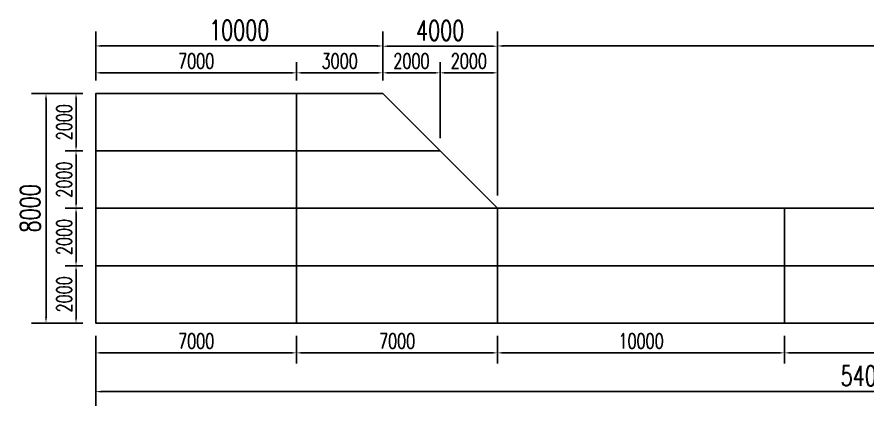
# Model space of a CAD drawing. Header units: millimetres. Extents: x -1825427 to -664413, y 1443096 to 1668257.
# Drawn here: x -1601250 to -1571605, y 1533637 to 1547197 of the extents above; entities that cross this region are included whole.
import ezdxf

# ---------------------------------------------------------------- set-up
doc = ezdxf.new("R2010")
doc.units = ezdxf.units.MM
doc.header["$LTSCALE"] = 10
doc.layers.get('DEFPOINTS').update_dxf_attribs({"linetype": 'CONTINUOUS'})
doc.layers.add('W-STEEL_FRAME钢架', color=3, linetype='CONTINUOUS')
doc.layers.add('景-通用-文字', color=7, linetype='CONTINUOUS')
doc.styles.add('STANDARD_T3', font='simplex.shx', dxfattribs={"width": 0.7, "bigfont": 'gbcbig.shx'})
doc.dimstyles.new('W&&150', dxfattribs={"dimtxt": 525, "dimasz": 150, "dimexe": 375, "dimexo": 450, "dimgap": 150, "dimtad": 1, "dimdec": 0, "dimzin": 0, "dimdsep": 46, "dimtxsty": 'STANDARD_T3', "dimcen": 0.09, "dimclrd": 1, "dimclre": 1, "dimclrt": 7, "dimazin": 2, "dimtfac": 1, "dimtdec": 0, "dimtix": 1, "dimtmove": 2, "dimatfit": 3, "dimfxl": 100, "dimtolj": 1, "dimtzin": 0, "dimarcsym": 0})
doc.dimstyles.new('W&&200', dxfattribs={"dimtxt": 700, "dimasz": 200, "dimexe": 500, "dimexo": 600, "dimgap": 200, "dimtad": 1, "dimdec": 0, "dimzin": 0, "dimdsep": 46, "dimtxsty": 'STANDARD_T3', "dimcen": 0.09, "dimclrd": 1, "dimclre": 1, "dimclrt": 7, "dimazin": 2, "dimtfac": 1, "dimtdec": 0, "dimtix": 1, "dimtmove": 2, "dimatfit": 3, "dimfxl": 100, "dimtolj": 1, "dimtzin": 0, "dimarcsym": 0})

# ---------------------------------------------------------------- blocks, each defined once
blk = doc.blocks.new('*D1107')
at = {"layer": 'DEFPOINTS', "color": 0, "transparency": 16777216}
for p in [(-1598509, 1544528, -3653403), (-1599194, 1542528), (-1598509, 1542528, -3653403)]:
    blk.add_point(p, dxfattribs=at)
at = {"layer": '景-通用-文字', "color": 1, "lineweight": -2, "transparency": 16777216}
for p, q in [((-1598959, 1544528), (-1599569, 1544528)), ((-1599194, 1544378), (-1599194, 1542678)), ((-1598959, 1542528), (-1599569, 1542528))]:
    blk.add_line(p, q, dxfattribs=at)
at = {"layer": '景-通用-文字', "color": 1, "transparency": 16777216}
for points in [[(-1599219, 1544378), (-1599169, 1544378), (-1599194, 1544528)], [(-1599219, 1542678), (-1599169, 1542678), (-1599194, 1542528)]]:
    blk.add_solid(points, dxfattribs=at)
at = {"layer": '景-通用-文字', "color": 7, "transparency": 16777216, "insert": (-1599607, 1543528), "char_height": 525, "attachment_point": 5, "rotation": 90, "style": 'STANDARD_T3'}
blk.add_mtext('\\A1;2000', dxfattribs=at)
blk = doc.blocks.new('*D1108')
at = {"layer": 'DEFPOINTS', "color": 0, "transparency": 16777216}
for p in [(-1598509, 1542528, -3653403), (-1599194, 1540528), (-1598509, 1540528, -3653403)]:
    blk.add_point(p, dxfattribs=at)
at = {"layer": '景-通用-文字', "color": 1, "lineweight": -2, "transparency": 16777216}
for p, q in [((-1598959, 1542528), (-1599569, 1542528)), ((-1599194, 1542378), (-1599194, 1540678)), ((-1598959, 1540528), (-1599569, 1540528))]:
    blk.add_line(p, q, dxfattribs=at)
at = {"layer": '景-通用-文字', "color": 1, "transparency": 16777216}
for points in [[(-1599219, 1542378), (-1599169, 1542378), (-1599194, 1542528)], [(-1599219, 1540678), (-1599169, 1540678), (-1599194, 1540528)]]:
    blk.add_solid(points, dxfattribs=at)
at = {"layer": '景-通用-文字', "color": 7, "transparency": 16777216, "insert": (-1599607, 1541528), "char_height": 525, "attachment_point": 5, "rotation": 90, "style": 'STANDARD_T3'}
blk.add_mtext('\\A1;2000', dxfattribs=at)
blk = doc.blocks.new('*D1109')
at = {"layer": 'DEFPOINTS', "color": 0, "transparency": 16777216}
for p in [(-1598509, 1540528, -3653403), (-1599194, 1538528), (-1598509, 1538528, -3653403)]:
    blk.add_point(p, dxfattribs=at)
at = {"layer": '景-通用-文字', "color": 1, "lineweight": -2, "transparency": 16777216}
for p, q in [((-1598959, 1540528), (-1599569, 1540528)), ((-1599194, 1540378), (-1599194, 1538678)), ((-1598959, 1538528), (-1599569, 1538528))]:
    blk.add_line(p, q, dxfattribs=at)
at = {"layer": '景-通用-文字', "color": 1, "transparency": 16777216}
for points in [[(-1599219, 1540378), (-1599169, 1540378), (-1599194, 1540528)], [(-1599219, 1538678), (-1599169, 1538678), (-1599194, 1538528)]]:
    blk.add_solid(points, dxfattribs=at)
at = {"layer": '景-通用-文字', "color": 7, "transparency": 16777216, "insert": (-1599607, 1539528), "char_height": 525, "attachment_point": 5, "rotation": 90, "style": 'STANDARD_T3'}
blk.add_mtext('\\A1;2000', dxfattribs=at)
blk = doc.blocks.new('*D1110')
at = {"layer": 'DEFPOINTS', "color": 0, "transparency": 16777216}
for p in [(-1598509, 1538528, -3653403), (-1599194, 1536528), (-1598509, 1536528, -3653403)]:
    blk.add_point(p, dxfattribs=at)
at = {"layer": '景-通用-文字', "color": 1, "lineweight": -2, "transparency": 16777216}
for p, q in [((-1598959, 1538528), (-1599569, 1538528)), ((-1599194, 1538378), (-1599194, 1536678)), ((-1598959, 1536528), (-1599569, 1536528))]:
    blk.add_line(p, q, dxfattribs=at)
at = {"layer": '景-通用-文字', "color": 1, "transparency": 16777216}
for points in [[(-1599219, 1538378), (-1599169, 1538378), (-1599194, 1538528)], [(-1599219, 1536678), (-1599169, 1536678), (-1599194, 1536528)]]:
    blk.add_solid(points, dxfattribs=at)
at = {"layer": '景-通用-文字', "color": 7, "transparency": 16777216, "insert": (-1599607, 1537528), "char_height": 525, "attachment_point": 5, "rotation": 90, "style": 'STANDARD_T3'}
blk.add_mtext('\\A1;2000', dxfattribs=at)
blk = doc.blocks.new('*D1111')
at = {"layer": 'DEFPOINTS', "color": 0, "transparency": 16777216}
for p in [(-1598509, 1536528, -3653403), (-1591509, 1536528, -3653403), (-1591509, 1535489)]:
    blk.add_point(p, dxfattribs=at)
at = {"layer": '景-通用-文字', "color": 1, "lineweight": -2, "transparency": 16777216}
for p, q in [((-1598509, 1536078), (-1598509, 1535114)), ((-1591509, 1536078), (-1591509, 1535114)), ((-1598359, 1535489), (-1591659, 1535489))]:
    blk.add_line(p, q, dxfattribs=at)
at = {"layer": '景-通用-文字', "color": 1, "transparency": 16777216}
for points in [[(-1598359, 1535514), (-1598359, 1535464), (-1598509, 1535489)], [(-1591659, 1535514), (-1591659, 1535464), (-1591509, 1535489)]]:
    blk.add_solid(points, dxfattribs=at)
at = {"layer": '景-通用-文字', "color": 7, "transparency": 16777216, "insert": (-1595009, 1535902), "char_height": 525, "attachment_point": 5, "style": 'STANDARD_T3'}
blk.add_mtext('\\A1;7000', dxfattribs=at)
blk = doc.blocks.new('*D1112')
at = {"layer": 'DEFPOINTS', "color": 0, "transparency": 16777216}
for p in [(-1591509, 1536528, -3653403), (-1584509, 1536528, -3653403), (-1584509, 1535489)]:
    blk.add_point(p, dxfattribs=at)
at = {"layer": '景-通用-文字', "color": 1, "lineweight": -2, "transparency": 16777216}
for p, q in [((-1591509, 1536078), (-1591509, 1535114)), ((-1584509, 1536078), (-1584509, 1535114)), ((-1591359, 1535489), (-1584659, 1535489))]:
    blk.add_line(p, q, dxfattribs=at)
at = {"layer": '景-通用-文字', "color": 1, "transparency": 16777216}
for points in [[(-1591359, 1535514), (-1591359, 1535464), (-1591509, 1535489)], [(-1584659, 1535514), (-1584659, 1535464), (-1584509, 1535489)]]:
    blk.add_solid(points, dxfattribs=at)
at = {"layer": '景-通用-文字', "color": 7, "transparency": 16777216, "insert": (-1588009, 1535902), "char_height": 525, "attachment_point": 5, "style": 'STANDARD_T3'}
blk.add_mtext('\\A1;7000', dxfattribs=at)
blk = doc.blocks.new('*D1113')
at = {"layer": 'DEFPOINTS', "color": 0, "transparency": 16777216}
for p in [(-1584509, 1536528, -3653403), (-1574509, 1536528, -3653403), (-1574509, 1535489)]:
    blk.add_point(p, dxfattribs=at)
at = {"layer": '景-通用-文字', "color": 1, "lineweight": -2, "transparency": 16777216}
for p, q in [((-1584509, 1536078), (-1584509, 1535114)), ((-1574509, 1536078), (-1574509, 1535114)), ((-1584359, 1535489), (-1574659, 1535489))]:
    blk.add_line(p, q, dxfattribs=at)
at = {"layer": '景-通用-文字', "color": 1, "transparency": 16777216}
for points in [[(-1584359, 1535514), (-1584359, 1535464), (-1584509, 1535489)], [(-1574659, 1535514), (-1574659, 1535464), (-1574509, 1535489)]]:
    blk.add_solid(points, dxfattribs=at)
at = {"layer": '景-通用-文字', "color": 7, "transparency": 16777216, "insert": (-1579509, 1535902), "char_height": 525, "attachment_point": 5, "style": 'STANDARD_T3'}
blk.add_mtext('\\A1;10000', dxfattribs=at)
blk = doc.blocks.new('*D1114')
at = {"layer": 'DEFPOINTS', "color": 0, "transparency": 16777216}
for p in [(-1574509, 1536528, -3653403), (-1564509, 1536528, -3653403), (-1564509, 1535489)]:
    blk.add_point(p, dxfattribs=at)
at = {"layer": '景-通用-文字', "color": 1, "lineweight": -2, "transparency": 16777216}
for p, q in [((-1574509, 1536078), (-1574509, 1535114)), ((-1564509, 1536078), (-1564509, 1535114)), ((-1574359, 1535489), (-1564659, 1535489))]:
    blk.add_line(p, q, dxfattribs=at)
at = {"layer": '景-通用-文字', "color": 1, "transparency": 16777216}
for points in [[(-1574359, 1535514), (-1574359, 1535464), (-1574509, 1535489)], [(-1564659, 1535514), (-1564659, 1535464), (-1564509, 1535489)]]:
    blk.add_solid(points, dxfattribs=at)
at = {"layer": '景-通用-文字', "color": 7, "transparency": 16777216, "insert": (-1569509, 1535902), "char_height": 525, "attachment_point": 5, "style": 'STANDARD_T3'}
blk.add_mtext('\\A1;10000', dxfattribs=at)
blk = doc.blocks.new('*D1119')
at = {"layer": 'DEFPOINTS', "color": 0, "transparency": 16777216}
for p in [(-1591509, 1545251), (-1598509, 1544528, -3653403), (-1591509, 1544528, -3653403)]:
    blk.add_point(p, dxfattribs=at)
at = {"layer": '景-通用-文字', "color": 1, "lineweight": -2, "transparency": 16777216}
for p, q in [((-1598509, 1544978), (-1598509, 1545626)), ((-1591509, 1544978), (-1591509, 1545626)), ((-1598359, 1545251), (-1591659, 1545251))]:
    blk.add_line(p, q, dxfattribs=at)
at = {"layer": '景-通用-文字', "color": 1, "transparency": 16777216}
for points in [[(-1598359, 1545276), (-1598359, 1545226), (-1598509, 1545251)], [(-1591659, 1545276), (-1591659, 1545226), (-1591509, 1545251)]]:
    blk.add_solid(points, dxfattribs=at)
at = {"layer": '景-通用-文字', "color": 7, "transparency": 16777216, "insert": (-1595009, 1545663), "char_height": 525, "attachment_point": 5, "style": 'STANDARD_T3'}
blk.add_mtext('\\A1;7000', dxfattribs=at)
blk = doc.blocks.new('*D1120')
at = {"layer": 'DEFPOINTS', "color": 0, "transparency": 16777216}
for p in [(-1588509, 1545251), (-1591509, 1544528, -3653403), (-1588509, 1544528, -3653403)]:
    blk.add_point(p, dxfattribs=at)
at = {"layer": '景-通用-文字', "color": 1, "lineweight": -2, "transparency": 16777216}
for p, q in [((-1591509, 1544978), (-1591509, 1545626)), ((-1588509, 1544978), (-1588509, 1545626)), ((-1591359, 1545251), (-1588659, 1545251))]:
    blk.add_line(p, q, dxfattribs=at)
at = {"layer": '景-通用-文字', "color": 1, "transparency": 16777216}
for points in [[(-1591359, 1545276), (-1591359, 1545226), (-1591509, 1545251)], [(-1588659, 1545276), (-1588659, 1545226), (-1588509, 1545251)]]:
    blk.add_solid(points, dxfattribs=at)
at = {"layer": '景-通用-文字', "color": 7, "transparency": 16777216, "insert": (-1590009, 1545663), "char_height": 525, "attachment_point": 5, "style": 'STANDARD_T3'}
blk.add_mtext('\\A1;3000', dxfattribs=at)
blk = doc.blocks.new('*D1121')
at = {"layer": 'DEFPOINTS', "color": 0, "transparency": 16777216}
for p in [(-1584509, 1546179), (-1588509, 1544528, -3653403), (-1584509, 1540528, -3653403)]:
    blk.add_point(p, dxfattribs=at)
at = {"layer": '景-通用-文字', "color": 1, "lineweight": -2, "transparency": 16777216}
for p, q in [((-1588509, 1545128), (-1588509, 1546679)), ((-1584509, 1541128), (-1584509, 1546679)), ((-1588309, 1546179), (-1584709, 1546179))]:
    blk.add_line(p, q, dxfattribs=at)
at = {"layer": '景-通用-文字', "color": 1, "transparency": 16777216}
for points in [[(-1588309, 1546213), (-1588309, 1546146), (-1588509, 1546179)], [(-1584709, 1546213), (-1584709, 1546146), (-1584509, 1546179)]]:
    blk.add_solid(points, dxfattribs=at)
at = {"layer": '景-通用-文字', "color": 7, "transparency": 16777216, "insert": (-1586509, 1546729), "char_height": 700, "attachment_point": 5, "style": 'STANDARD_T3'}
blk.add_mtext('\\A1;4000', dxfattribs=at)
blk = doc.blocks.new('*D1122')
at = {"layer": 'DEFPOINTS', "color": 0, "transparency": 16777216}
for p in [(-1600240, 1544528), (-1598509, 1544528, -3653403), (-1598509, 1536528, -3653403)]:
    blk.add_point(p, dxfattribs=at)
at = {"layer": '景-通用-文字', "color": 1, "lineweight": -2, "transparency": 16777216}
for p, q in [((-1599109, 1544528), (-1600740, 1544528)), ((-1600240, 1536728), (-1600240, 1544328)), ((-1599109, 1536528), (-1600740, 1536528))]:
    blk.add_line(p, q, dxfattribs=at)
at = {"layer": '景-通用-文字', "color": 1, "transparency": 16777216}
for points in [[(-1600274, 1544328), (-1600207, 1544328), (-1600240, 1544528)], [(-1600274, 1536728), (-1600207, 1536728), (-1600240, 1536528)]]:
    blk.add_solid(points, dxfattribs=at)
at = {"layer": '景-通用-文字', "color": 7, "transparency": 16777216, "insert": (-1600790, 1540528), "char_height": 700, "attachment_point": 5, "rotation": 90, "style": 'STANDARD_T3'}
blk.add_mtext('\\A1;8000', dxfattribs=at)
blk = doc.blocks.new('*D1124')
at = {"layer": 'DEFPOINTS', "color": 0, "transparency": 16777216}
for p in [(-1598509, 1536528, -3653403), (-1544509, 1536528, -3653403), (-1544509, 1534137)]:
    blk.add_point(p, dxfattribs=at)
at = {"layer": '景-通用-文字', "color": 1, "lineweight": -2, "transparency": 16777216}
for p, q in [((-1598509, 1535928), (-1598509, 1533637)), ((-1544509, 1535928), (-1544509, 1533637)), ((-1598309, 1534137), (-1544709, 1534137))]:
    blk.add_line(p, q, dxfattribs=at)
at = {"layer": '景-通用-文字', "color": 1, "transparency": 16777216}
for points in [[(-1598309, 1534170), (-1598309, 1534104), (-1598509, 1534137)], [(-1544709, 1534170), (-1544709, 1534104), (-1544509, 1534137)]]:
    blk.add_solid(points, dxfattribs=at)
at = {"layer": '景-通用-文字', "color": 7, "transparency": 16777216, "insert": (-1571509, 1534687), "char_height": 700, "attachment_point": 5, "style": 'STANDARD_T3'}
blk.add_mtext('\\A1;54000', dxfattribs=at)
blk = doc.blocks.new('*D1125')
at = {"layer": 'DEFPOINTS', "color": 0, "transparency": 16777216}
for p in [(-1588509, 1546188), (-1598509, 1544528, -3653403), (-1588509, 1544528)]:
    blk.add_point(p, dxfattribs=at)
at = {"layer": '景-通用-文字', "color": 1, "lineweight": -2, "transparency": 16777216}
for p, q in [((-1598509, 1545128), (-1598509, 1546688)), ((-1588509, 1545128), (-1588509, 1546688)), ((-1598309, 1546188), (-1588709, 1546188))]:
    blk.add_line(p, q, dxfattribs=at)
at = {"layer": '景-通用-文字', "color": 1, "transparency": 16777216}
for points in [[(-1598309, 1546221), (-1598309, 1546154), (-1598509, 1546188)], [(-1588709, 1546221), (-1588709, 1546154), (-1588509, 1546188)]]:
    blk.add_solid(points, dxfattribs=at)
at = {"layer": '景-通用-文字', "color": 7, "transparency": 16777216, "insert": (-1593509, 1546738), "char_height": 700, "attachment_point": 5, "style": 'STANDARD_T3'}
blk.add_mtext('\\A1;10000', dxfattribs=at)
blk = doc.blocks.new('*D1126')
at = {"layer": 'DEFPOINTS', "color": 0, "transparency": 16777216}
for p in [(-1544509, 1546188), (-1584509, 1540528, -3653403), (-1544509, 1540528, -3653403)]:
    blk.add_point(p, dxfattribs=at)
at = {"layer": '景-通用-文字', "color": 1, "lineweight": -2, "transparency": 16777216}
for p, q in [((-1584509, 1541128), (-1584509, 1546688)), ((-1544509, 1541128), (-1544509, 1546688)), ((-1584309, 1546188), (-1544709, 1546188))]:
    blk.add_line(p, q, dxfattribs=at)
at = {"layer": '景-通用-文字', "color": 1, "transparency": 16777216}
for points in [[(-1584309, 1546221), (-1584309, 1546154), (-1584509, 1546188)], [(-1544709, 1546221), (-1544709, 1546154), (-1544509, 1546188)]]:
    blk.add_solid(points, dxfattribs=at)
at = {"layer": '景-通用-文字', "color": 7, "transparency": 16777216, "insert": (-1564509, 1546738), "char_height": 700, "attachment_point": 5, "style": 'STANDARD_T3'}
blk.add_mtext('\\A1;40000', dxfattribs=at)
blk = doc.blocks.new('*D1127')
at = {"layer": 'DEFPOINTS', "color": 0, "transparency": 16777216}
for p in [(-1586509, 1545251), (-1588509, 1544528), (-1586509, 1542528, -3653403)]:
    blk.add_point(p, dxfattribs=at)
at = {"layer": '景-通用-文字', "color": 1, "lineweight": -2, "transparency": 16777216}
for p, q in [((-1588509, 1544978), (-1588509, 1545626)), ((-1586509, 1542978), (-1586509, 1545626)), ((-1588359, 1545251), (-1586659, 1545251))]:
    blk.add_line(p, q, dxfattribs=at)
at = {"layer": '景-通用-文字', "color": 1, "transparency": 16777216}
for points in [[(-1588359, 1545276), (-1588359, 1545226), (-1588509, 1545251)], [(-1586659, 1545276), (-1586659, 1545226), (-1586509, 1545251)]]:
    blk.add_solid(points, dxfattribs=at)
at = {"layer": '景-通用-文字', "color": 7, "transparency": 16777216, "insert": (-1587509, 1545663), "char_height": 525, "attachment_point": 5, "style": 'STANDARD_T3'}
blk.add_mtext('\\A1;2000', dxfattribs=at)
blk = doc.blocks.new('*D1128')
at = {"layer": 'DEFPOINTS', "color": 0, "transparency": 16777216}
for p in [(-1584509, 1545251), (-1586509, 1542528, -3653403), (-1584509, 1540528, -3653403)]:
    blk.add_point(p, dxfattribs=at)
at = {"layer": '景-通用-文字', "color": 1, "lineweight": -2, "transparency": 16777216}
for p, q in [((-1586509, 1542978), (-1586509, 1545626)), ((-1584509, 1540978), (-1584509, 1545626)), ((-1586359, 1545251), (-1584659, 1545251))]:
    blk.add_line(p, q, dxfattribs=at)
at = {"layer": '景-通用-文字', "color": 1, "transparency": 16777216}
for points in [[(-1586359, 1545276), (-1586359, 1545226), (-1586509, 1545251)], [(-1584659, 1545276), (-1584659, 1545226), (-1584509, 1545251)]]:
    blk.add_solid(points, dxfattribs=at)
at = {"layer": '景-通用-文字', "color": 7, "transparency": 16777216, "insert": (-1585509, 1545663), "char_height": 525, "attachment_point": 5, "style": 'STANDARD_T3'}
blk.add_mtext('\\A1;2000', dxfattribs=at)

msp = doc.modelspace()

# ---------------------------------------------------------------- linework, layer by layer
at = {"layer": 'W-STEEL_FRAME钢架', "elevation": -3653402.9}
for points in [[(-1598509.4, 1544527.5), (-1598509.4, 1540527.5), (-1584509.4, 1540527.5), (-1588509.4, 1544527.5), (-1598509.4, 1544527.5)], [(-1591509.4, 1542527.5), (-1591509.4, 1544527.5), (-1598509.4, 1544527.5), (-1598509.4, 1542527.5), (-1592509.4, 1542527.5)], [(-1592509.4, 1544527.6), (-1588509.4, 1544527.5), (-1586509.4, 1542527.5), (-1591509.4, 1542527.5), (-1591509.4, 1544527.6)], [(-1591509.4, 1540527.5), (-1591509.4, 1542527.5), (-1598509.4, 1542527.5), (-1598509.4, 1540527.5), (-1591509.3, 1540527.5)], [(-1591509.4, 1540527.5), (-1584509.4, 1540527.5), (-1586509.4, 1542527.5), (-1591509.4, 1542527.5), (-1591509.3, 1540527.5)]]:
    msp.add_lwpolyline(points, dxfattribs=at)
for points in [[(-1584509.3, 1540527.5), (-1598509.4, 1540527.5), (-1598509.4, 1536527.5), (-1584509.3, 1536527.5)], [(-1598509.4, 1538527.5), (-1591509.4, 1538527.5), (-1591509.4, 1540527.5), (-1598509.4, 1540527.5)], [(-1591509.4, 1538527.5), (-1584509.4, 1538527.5), (-1584509.4, 1540527.5), (-1591509.4, 1540527.5)], [(-1584509.4, 1540527.5), (-1544509.4, 1540527.5), (-1544509.4, 1536527.5), (-1584509.4, 1536527.5)], [(-1584509.4, 1538527.5), (-1574509.4, 1538527.5), (-1574509.4, 1540527.5), (-1584509.4, 1540527.5)], [(-1574509.4, 1538527.5), (-1564509.4, 1538527.5), (-1564509.4, 1540527.5), (-1574509.4, 1540527.5)], [(-1598509.4, 1536527.5), (-1591509.4, 1536527.5), (-1591509.4, 1538527.5), (-1598509.4, 1538527.5)], [(-1591509.4, 1536527.5), (-1584509.4, 1536527.5), (-1584509.4, 1538527.5), (-1591509.4, 1538527.5)], [(-1584509.4, 1536527.5), (-1574509.4, 1536527.5), (-1574509.4, 1538527.5), (-1584509.4, 1538527.5)], [(-1574509.4, 1536527.5), (-1564509.4, 1536527.5), (-1564509.4, 1538527.5), (-1574509.4, 1538527.5)]]:
    msp.add_lwpolyline(points, close=True, dxfattribs=at)

# ---------------------------------------------------------------- dimensions: what is measured, and where the dimension line sits
at = {"layer": '景-通用-文字'}
for base, p1, p2, dimstyle, picture, middle in [((-1588509.4, 1546187.7), (-1598509.4, 1544527.5, -3653402.9), (-1588509.4, 1544527.5), 'W&&200', '*D1125', (-1593509.4, 1546737.7)), ((-1584509.3, 1546179.4), (-1588509.4, 1544527.5, -3653402.9), (-1584509.3, 1540527.5, -3653402.9), 'W&&200', '*D1121', (-1586509.3, 1546729.4)), ((-1544509.4, 1546187.7), (-1584509.4, 1540527.5, -3653402.9), (-1544509.4, 1540527.5, -3653402.9), 'W&&200', '*D1126', (-1564509.4, 1546737.7)), ((-1591509.4, 1545250.8), (-1598509.4, 1544527.5, -3653402.9), (-1591509.4, 1544527.5, -3653402.9), 'W&&150', '*D1119', (-1595009.4, 1545663.3)), ((-1588509.4, 1545250.8), (-1591509.4, 1544527.5, -3653402.9), (-1588509.4, 1544527.5, -3653402.9), 'W&&150', '*D1120', (-1590009.4, 1545663.3)), ((-1586509.4, 1545250.8), (-1588509.4, 1544527.5), (-1586509.4, 1542527.5, -3653402.9), 'W&&150', '*D1127', (-1587509.4, 1545663.3)), ((-1584509.4, 1545250.8), (-1586509.4, 1542527.5, -3653402.9), (-1584509.4, 1540527.5, -3653402.9), 'W&&150', '*D1128', (-1585509.4, 1545663.3)), ((-1591509.4, 1535489.2), (-1598509.4, 1536527.5, -3653402.9), (-1591509.4, 1536527.5, -3653402.9), 'W&&150', '*D1111', (-1595009.4, 1535901.7)), ((-1544509.4, 1534137), (-1598509.4, 1536527.5, -3653402.9), (-1544509.4, 1536527.5, -3653402.9), 'W&&200', '*D1124', (-1571509.4, 1534687)), ((-1584509.4, 1535489.2), (-1591509.4, 1536527.5, -3653402.9), (-1584509.4, 1536527.5, -3653402.9), 'W&&150', '*D1112', (-1588009.4, 1535901.7)), ((-1574509.4, 1535489.2), (-1584509.4, 1536527.5, -3653402.9), (-1574509.4, 1536527.5, -3653402.9), 'W&&150', '*D1113', (-1579509.4, 1535901.7)), ((-1564509.4, 1535489.2), (-1574509.4, 1536527.5, -3653402.9), (-1564509.4, 1536527.5, -3653402.9), 'W&&150', '*D1114', (-1569509.4, 1535901.7))]:
    dim = msp.add_linear_dim(base=base, p1=p1, p2=p2, dimstyle=dimstyle, dxfattribs=at)
    dim.commit()
    dim.dimension.update_dxf_attribs({"geometry": picture, "text_midpoint": middle})
for base, p1, p2, dimstyle, picture, middle in [((-1600240.3, 1544527.5), (-1598509.4, 1536527.5, -3653402.9), (-1598509.4, 1544527.5, -3653402.9), 'W&&200', '*D1122', (-1600790.3, 1540527.5)), ((-1599194.4, 1542527.5), (-1598509.4, 1544527.5, -3653402.9), (-1598509.4, 1542527.5, -3653402.9), 'W&&150', '*D1107', (-1599606.9, 1543527.5)), ((-1599194.4, 1540527.5), (-1598509.4, 1542527.5, -3653402.9), (-1598509.4, 1540527.5, -3653402.9), 'W&&150', '*D1108', (-1599606.9, 1541527.5)), ((-1599194.4, 1538527.5), (-1598509.4, 1540527.5, -3653402.9), (-1598509.4, 1538527.5, -3653402.9), 'W&&150', '*D1109', (-1599606.9, 1539527.5)), ((-1599194.4, 1536527.5), (-1598509.4, 1538527.5, -3653402.9), (-1598509.4, 1536527.5, -3653402.9), 'W&&150', '*D1110', (-1599606.9, 1537527.5))]:
    dim = msp.add_linear_dim(base=base, p1=p1, p2=p2, angle=90, dimstyle=dimstyle, dxfattribs=at)
    dim.commit()
    dim.dimension.update_dxf_attribs({"geometry": picture, "text_midpoint": middle})

doc.saveas('drawing.dxf')
